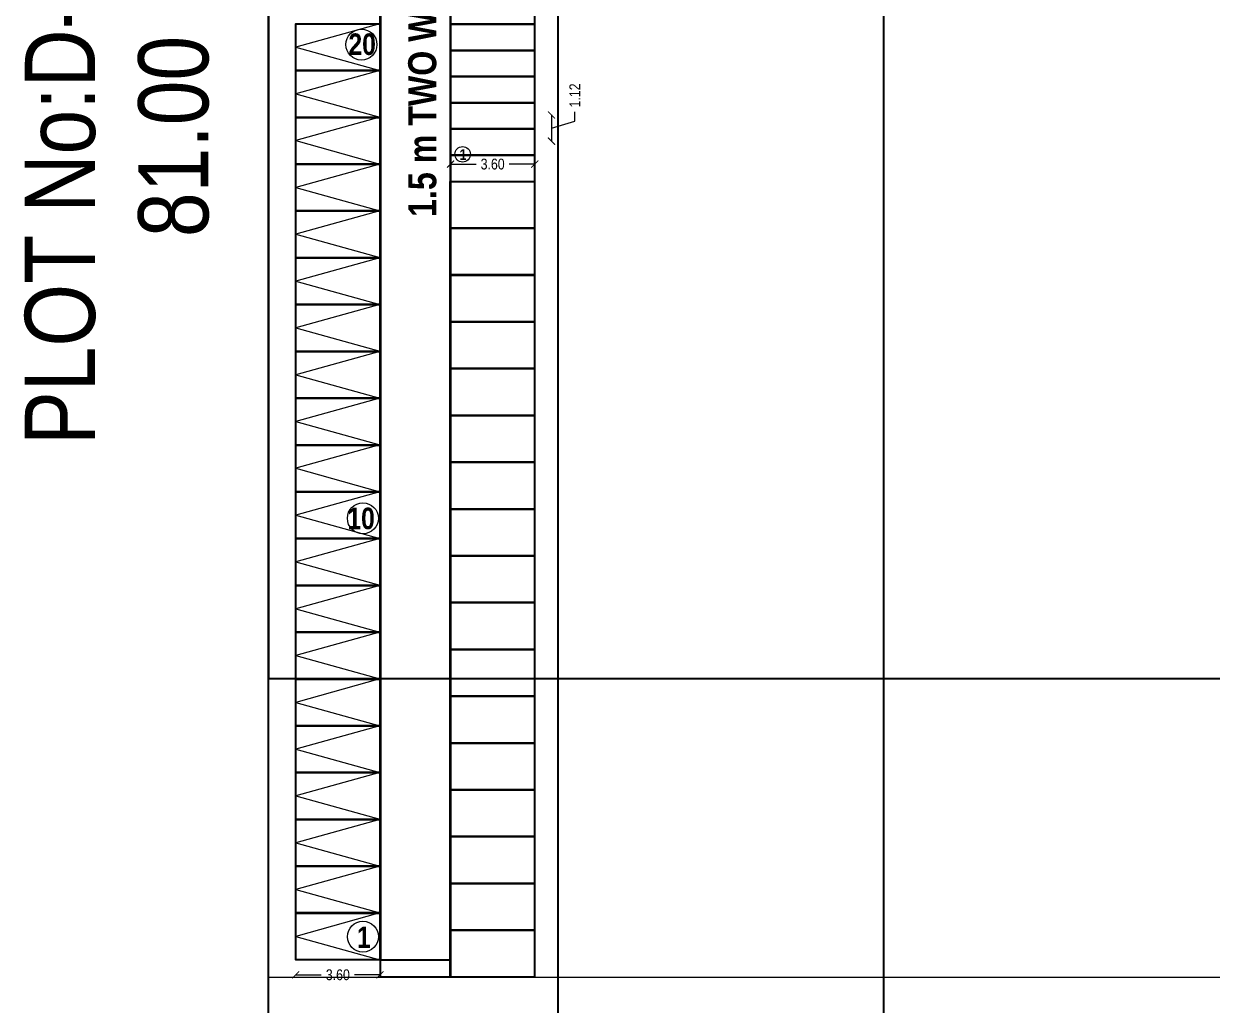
# Model space of a CAD drawing. Header units: metres. Extents: x -1559856 to -1559563, y 43807 to 43972.
# Drawn here: x -1559673.76 to -1559648.36, y 43901.44 to 43922.41 of the extents above; entities that cross this region are included whole.
import ezdxf

# ---------------------------------------------------------------- set-up
doc = ezdxf.new("R2010")
doc.units = ezdxf.units.M
doc.header["$LTSCALE"] = 750
doc.header["$MEASUREMENT"] = 0
doc.header["$PDMODE"] = 35
doc.header["$PDSIZE"] = 50
doc.layers.get('0').update_dxf_attribs({"lineweight": 5})
doc.layers.get('Defpoints').update_dxf_attribs({"lineweight": 0})
for name, color, linetype, lineweight in [('AS_AT_SITE', 7, 'Continuous', 5), ('FMB_OR_PLR', 7, 'Continuous', 5), ('SUPER_IMPOSED', 7, 'Continuous', 5)]:
    doc.layers.add(name, color=color, linetype=linetype, lineweight=lineweight)
doc.layers.add('BLK_1_LVL_0_SIDE_SETBACK1', color=171, linetype='Continuous')
doc.layers.add('PLOT_BOUNDARY', color=70, linetype='Continuous')
for name, color, linetype, plot in [('BLK_3_LVL_0_FRONT_SETBACK', 1, 'Continuous', False), ('CYCLE_PARKING', 2, 'Continuous', False), ('TWO_WHEELER_DRIVE_WAY', 6, 'Continuous', False), ('TWO_WHEELER_PARKING', 2, 'Continuous', False)]:
    doc.layers.add(name, color=color, linetype=linetype, plot=plot)
doc.styles.add('3', font='swissck.ttf', dxfattribs={"height": 0.28})
doc.styles.add('GLOBAL INFRA', font='ARIALNB.TTF', dxfattribs={"height": 0.3})
doc.styles.add('mani', font='swissc.ttf', dxfattribs={"height": 0.23})
doc.dimstyles.new('Civil Mt', dxfattribs={"dimtxt": 0.23, "dimasz": 0.15, "dimexe": 0, "dimexo": 0, "dimgap": 0.1, "dimtad": 0, "dimzin": 0, "dimdsep": 46, "dimtxsty": 'mani', "dimblk": 'ARCHTICK', "dimcen": 0, "dimse1": 1, "dimse2": 1, "dimclrd": 253, "dimclrt": 7, "dimadec": 0, "dimazin": 3, "dimtfac": 1, "dimtofl": 0, "dimtmove": 1, "dimatfit": 3, "dimfxl": 0, "dimfrac": 2, "dimtolj": 1, "dimtzin": 0, "dimlwd": 13, "dimarcsym": 0})

# ---------------------------------------------------------------- blocks, each defined once
blk = doc.blocks.new('_ArchTick')
at = {"color": 0, "linetype": 'ByBlock', "const_width": 0.15}
blk.add_lwpolyline([(-0.5, -0.5), (0.5, 0.5)], dxfattribs=at)
blk = doc.blocks.new('*D277')
at = {"color": 253, "lineweight": 13, "ltscale": 0.2}
for p, q in [((-1559667.945, 43902.085), (-1559667.398, 43902.085)), ((-1559666.145, 43902.085), (-1559666.691, 43902.085))]:
    blk.add_line(p, q, dxfattribs=at)
at = {"layer": 'Defpoints', "color": 0, "ltscale": 0.2}
for p in [(-1559667.945, 43902.406), (-1559666.145, 43902.406), (-1559666.145, 43902.085)]:
    blk.add_point(p, dxfattribs=at)
at = {"color": 253, "lineweight": 13, "ltscale": 0.2, "xscale": 0.15, "yscale": 0.15, "zscale": 0.15, "rotation": 180}
blk.add_blockref('_ArchTick', (-1559667.945, 43902.085), dxfattribs=at)
at = {"color": 253, "lineweight": 13, "ltscale": 0.2, "xscale": 0.15, "yscale": 0.15, "zscale": 0.15}
blk.add_blockref('_ArchTick', (-1559666.145, 43902.085), dxfattribs=at)
at = {"color": 7, "ltscale": 0.2, "insert": (-1559667.045, 43902.085), "char_height": 0.23, "attachment_point": 5, "style": 'mani'}
blk.add_mtext('\\A1;3.60', dxfattribs=at)
blk = doc.blocks.new('*D279')
at = {"color": 253, "lineweight": 13, "ltscale": 0.2}
for p, q in [((-1559664.636, 43919.413), (-1559664.09, 43919.413)), ((-1559662.836, 43919.413), (-1559663.382, 43919.413))]:
    blk.add_line(p, q, dxfattribs=at)
at = {"layer": 'Defpoints', "color": 0, "ltscale": 0.2}
for p in [(-1559664.636, 43919.904), (-1559662.836, 43919.904), (-1559664.636, 43919.413)]:
    blk.add_point(p, dxfattribs=at)
at = {"color": 253, "lineweight": 13, "ltscale": 0.2, "xscale": 0.15, "yscale": 0.15, "zscale": 0.15, "rotation": 180}
blk.add_blockref('_ArchTick', (-1559664.636, 43919.413), dxfattribs=at)
at = {"color": 253, "lineweight": 13, "ltscale": 0.2, "xscale": 0.15, "yscale": 0.15, "zscale": 0.15}
blk.add_blockref('_ArchTick', (-1559662.836, 43919.413), dxfattribs=at)
at = {"color": 7, "ltscale": 0.2, "insert": (-1559663.736, 43919.413), "char_height": 0.23, "attachment_point": 5, "style": 'mani'}
blk.add_mtext('\\A1;3.60', dxfattribs=at)
blk = doc.blocks.new('*D280')
at = {"color": 253, "lineweight": 13, "ltscale": 0.2}
for p, q in [((-1559662.478, 43920.464), (-1559662.478, 43919.904)), ((-1559662.478, 43920.184), (-1559661.98, 43920.333)), ((-1559661.98, 43920.333), (-1559661.98, 43920.533))]:
    blk.add_line(p, q, dxfattribs=at)
at = {"layer": 'Defpoints', "color": 0, "ltscale": 0.2}
for p in [(-1559662.836, 43920.464), (-1559662.836, 43919.904), (-1559662.478, 43919.904)]:
    blk.add_point(p, dxfattribs=at)
at = {"color": 253, "lineweight": 13, "ltscale": 0.2, "xscale": 0.15, "yscale": 0.15, "zscale": 0.15}
for p, rotation in [((-1559662.478, 43920.464), 90), ((-1559662.478, 43919.904), 270)]:
    blk.add_blockref('_ArchTick', p, dxfattribs=dict(at, rotation=rotation))
at = {"color": 7, "ltscale": 0.2, "insert": (-1559661.98, 43920.881), "char_height": 0.23, "attachment_point": 5, "rotation": 90, "style": 'mani'}
blk.add_mtext('\\A1;1.12', dxfattribs=at)

msp = doc.modelspace()

# ---------------------------------------------------------------- linework, layer by layer
at = {"color": 0, "ltscale": 0.2}
for p, q in [((-1559666.1446, 43902.40576), (-1559666.15356, 43948.42261)), ((-1559664.63605, 43946.78417), (-1559664.63605, 43902.03732))]:
    msp.add_line(p, q, dxfattribs=at)
at = {"color": 7, "ltscale": 0.2}
for p, q in [((-1559666.14444, 43922.41353), (-1559667.94452, 43921.91461)), ((-1559667.94452, 43921.91461), (-1559666.14452, 43921.41461)), ((-1559666.14444, 43921.41353), (-1559667.94452, 43920.91461)), ((-1559667.94452, 43920.91461), (-1559666.14452, 43920.41461)), ((-1559666.14444, 43920.41353), (-1559667.94452, 43919.91461)), ((-1559667.94452, 43919.91461), (-1559666.14452, 43919.41461)), ((-1559666.14444, 43919.41353), (-1559667.94452, 43918.91461)), ((-1559667.94452, 43918.91461), (-1559666.14452, 43918.41461)), ((-1559666.14444, 43918.41353), (-1559667.94452, 43917.91461)), ((-1559667.94452, 43917.91461), (-1559666.14452, 43917.41461)), ((-1559666.14452, 43917.41224), (-1559667.9446, 43916.91332)), ((-1559667.9446, 43916.91332), (-1559666.1446, 43916.41332)), ((-1559666.14437, 43916.41224), (-1559667.94444, 43915.91332)), ((-1559667.94444, 43915.91332), (-1559666.14444, 43915.41332)), ((-1559666.14444, 43915.41094), (-1559667.94452, 43914.91202)), ((-1559667.94452, 43914.91202), (-1559666.14452, 43914.41202)), ((-1559666.14444, 43914.41094), (-1559667.94452, 43913.91202)), ((-1559667.94452, 43913.91202), (-1559666.14452, 43913.41202)), ((-1559666.14444, 43913.41094), (-1559667.94452, 43912.91202)), ((-1559667.94452, 43912.91202), (-1559666.14452, 43912.41202)), ((-1559666.14444, 43912.41094), (-1559667.94452, 43911.91202)), ((-1559667.94452, 43911.91202), (-1559666.14452, 43911.41202)), ((-1559666.14444, 43911.41094), (-1559667.94452, 43910.91202)), ((-1559667.94452, 43910.91202), (-1559666.14452, 43910.41202)), ((-1559666.14452, 43910.40965), (-1559667.9446, 43909.91073)), ((-1559667.9446, 43909.91073), (-1559666.1446, 43909.41072)), ((-1559666.14437, 43909.40965), (-1559667.94444, 43908.91073)), ((-1559667.94444, 43908.91073), (-1559666.14444, 43908.41072)), ((-1559666.14444, 43908.40835), (-1559667.94452, 43907.90943)), ((-1559667.94452, 43907.90943), (-1559666.14452, 43907.40943)), ((-1559666.14444, 43907.40835), (-1559667.94452, 43906.90943)), ((-1559667.94452, 43906.90943), (-1559666.14452, 43906.40943)), ((-1559666.14444, 43906.40835), (-1559667.94452, 43905.90943)), ((-1559667.94452, 43905.90943), (-1559666.14452, 43905.40943)), ((-1559666.14444, 43905.40835), (-1559667.94452, 43904.90943)), ((-1559667.94452, 43904.90943), (-1559666.14452, 43904.40943)), ((-1559666.14444, 43904.40835), (-1559667.94452, 43903.90943)), ((-1559667.94452, 43903.90943), (-1559666.14452, 43903.40943)), ((-1559666.14452, 43903.40705), (-1559667.9446, 43902.90813)), ((-1559667.9446, 43902.90813), (-1559666.1446, 43902.40813))]:
    msp.add_line(p, q, dxfattribs=at)
at = {"color": 3, "ltscale": 0.2}
msp.add_lwpolyline([(-1559568.52851, 43879.50373), (-1559568.52851, 43960.50373), (-1559668.52851, 43960.50373), (-1559668.52851, 43879.50373)], close=True, dxfattribs=at)
at = {"color": 70, "ltscale": 0.2}
msp.add_lwpolyline([(-1559568.52851, 43879.50373), (-1559568.52851, 43960.50373), (-1559668.52851, 43960.50373), (-1559668.52851, 43879.50373)], close=True, dxfattribs=at)
msp.add_lwpolyline([(-1559568.52851, 43879.50373), (-1559568.52851, 43960.50373), (-1559668.52851, 43960.50373), (-1559668.52851, 43879.50373)], close=True, dxfattribs=at)
at = {"color": 5, "ltscale": 0.2}
msp.add_lwpolyline([(-1559568.52851, 43879.50373), (-1559568.52851, 43960.50373), (-1559668.52851, 43960.50373), (-1559668.52851, 43879.50373)], close=True, dxfattribs=at)
at = {"color": 6, "ltscale": 0.2}
msp.add_lwpolyline([(-1559568.52851, 43879.50373), (-1559568.52851, 43960.50373), (-1559668.52851, 43960.50373), (-1559668.52851, 43879.50373)], close=True, dxfattribs=at)
at = {"lineweight": -2}
msp.add_lwpolyline([(-1559666.13611, 43902.03732), (-1559666.13611, 43959.48917), (-1559664.63611, 43959.48917), (-1559664.63611, 43902.03732)], close=True, dxfattribs=at)
at = {"color": 7, "linetype": 'Continuous'}
for points in [[(-1559666.14452, 43922.41224), (-1559666.14452, 43921.41224), (-1559667.94452, 43921.41224), (-1559667.94452, 43922.41224)], [(-1559666.14452, 43921.41224), (-1559666.14452, 43920.41224), (-1559667.94452, 43920.41224), (-1559667.94452, 43921.41224)], [(-1559666.14452, 43920.41224), (-1559666.14452, 43919.41224), (-1559667.94452, 43919.41224), (-1559667.94452, 43920.41224)], [(-1559666.14452, 43919.41224), (-1559666.14452, 43918.41224), (-1559667.94452, 43918.41224), (-1559667.94452, 43919.41224)], [(-1559666.14452, 43918.41224), (-1559666.14452, 43917.41224), (-1559667.94452, 43917.41224), (-1559667.94452, 43918.41224)], [(-1559666.1446, 43917.41094), (-1559666.1446, 43916.41094), (-1559667.9446, 43916.41094), (-1559667.9446, 43917.41094)], [(-1559666.14444, 43916.41094), (-1559666.14444, 43915.41094), (-1559667.94444, 43915.41094), (-1559667.94444, 43916.41094)], [(-1559666.14452, 43915.40965), (-1559666.14452, 43914.40965), (-1559667.94452, 43914.40965), (-1559667.94452, 43915.40965)], [(-1559666.14452, 43914.40965), (-1559666.14452, 43913.40965), (-1559667.94452, 43913.40965), (-1559667.94452, 43914.40965)], [(-1559666.14452, 43913.40965), (-1559666.14452, 43912.40965), (-1559667.94452, 43912.40965), (-1559667.94452, 43913.40965)], [(-1559666.14452, 43912.40965), (-1559666.14452, 43911.40965), (-1559667.94452, 43911.40965), (-1559667.94452, 43912.40965)], [(-1559666.14452, 43911.40965), (-1559666.14452, 43910.40965), (-1559667.94452, 43910.40965), (-1559667.94452, 43911.40965)], [(-1559666.1446, 43910.40835), (-1559666.1446, 43909.40835), (-1559667.9446, 43909.40835), (-1559667.9446, 43910.40835)], [(-1559666.14444, 43909.40835), (-1559666.14444, 43908.40835), (-1559667.94444, 43908.40835), (-1559667.94444, 43909.40835)], [(-1559666.14452, 43908.40705), (-1559666.14452, 43907.40705), (-1559667.94452, 43907.40705), (-1559667.94452, 43908.40705)], [(-1559666.14452, 43907.40705), (-1559666.14452, 43906.40705), (-1559667.94452, 43906.40705), (-1559667.94452, 43907.40705)], [(-1559666.14452, 43906.40705), (-1559666.14452, 43905.40705), (-1559667.94452, 43905.40705), (-1559667.94452, 43906.40705)], [(-1559666.14452, 43905.40705), (-1559666.14452, 43904.40705), (-1559667.94452, 43904.40705), (-1559667.94452, 43905.40705)], [(-1559666.14452, 43904.40705), (-1559666.14452, 43903.40705), (-1559667.94452, 43903.40705), (-1559667.94452, 43904.40705)], [(-1559666.1446, 43903.40576), (-1559666.1446, 43902.40576), (-1559667.9446, 43902.40576), (-1559667.9446, 43903.40576)]]:
    msp.add_lwpolyline(points, close=True, dxfattribs=at)
at = {"color": 7, "ltscale": 0.2}
msp.add_lwpolyline([(-1559668.52851, 43902.03732), (-1559610.00271, 43902.03732), (-1559610.00271, 43879.50373), (-1559617.20271, 43879.50373), (-1559617.20271, 43894.83732)], dxfattribs=at)
at = {"color": 0, "ltscale": 0.2}
for centre, radius in [((-1559666.54065, 43921.96747), 0.33104), ((-1559664.37833, 43919.62359), 0.16552), ((-1559666.50849, 43911.84247), 0.33104), ((-1559666.50824, 43902.901), 0.33104)]:
    msp.add_circle(centre, radius, dxfattribs=at)
at = {"layer": 'AS_AT_SITE', "color": 6, "ltscale": 0.2}
msp.add_lwpolyline([(-1559668.52851, 43879.50373), (-1559668.52851, 43960.50373), (-1559568.52851, 43960.50373), (-1559568.52851, 43879.50373)], close=True, dxfattribs=at)
at = {"layer": 'BLK_1_LVL_0_SIDE_SETBACK1', "color": 171}
msp.add_lwpolyline([(-1559668.52851, 43908.41615), (-1559647.70803, 43908.41615), (-1559642.42317, 43953.03425), (-1559668.52851, 43953.03425)], close=True, dxfattribs=at)
at = {"layer": 'BLK_3_LVL_0_FRONT_SETBACK', "color": 2}
msp.add_lwpolyline([(-1559662.33452, 43936.5828), (-1559655.38672, 43935.72952), (-1559655.38672, 43879.50373), (-1559662.33452, 43879.50373)], close=True, dxfattribs=at)
at = {"layer": 'CYCLE_PARKING', "color": 250, "linetype": 'Continuous'}
for points in [[(-1559664.63605, 43922.9638), (-1559664.63605, 43922.4038), (-1559662.83605, 43922.4038), (-1559662.83605, 43922.9638)], [(-1559664.63605, 43922.4038), (-1559664.63605, 43921.8438), (-1559662.83605, 43921.8438), (-1559662.83605, 43922.4038)], [(-1559664.63605, 43921.8438), (-1559664.63605, 43921.2838), (-1559662.83605, 43921.2838), (-1559662.83605, 43921.8438)], [(-1559664.63605, 43921.2838), (-1559664.63605, 43920.7238), (-1559662.83605, 43920.7238), (-1559662.83605, 43921.2838)], [(-1559664.63605, 43920.7238), (-1559664.63605, 43920.1638), (-1559662.83605, 43920.1638), (-1559662.83605, 43920.7238)], [(-1559664.63605, 43920.1638), (-1559664.63605, 43919.6038), (-1559662.83605, 43919.6038), (-1559662.83605, 43920.1638)], [(-1559664.63605, 43919.6038), (-1559664.63605, 43919.0438), (-1559662.83605, 43919.0438), (-1559662.83605, 43919.6038)]]:
    msp.add_lwpolyline(points, close=True, dxfattribs=at)
at = {"layer": 'FMB_OR_PLR', "color": 70, "ltscale": 0.2}
msp.add_lwpolyline([(-1559668.52851, 43879.50373), (-1559668.52851, 43960.50373), (-1559568.52851, 43960.50373), (-1559568.52851, 43879.50373)], close=True, dxfattribs=at)
at = {"layer": 'PLOT_BOUNDARY', "color": 70, "ltscale": 0.2}
msp.add_lwpolyline([(-1559668.52851, 43879.50373), (-1559668.52851, 43960.50373), (-1559568.52851, 43960.50373), (-1559568.52851, 43879.50373)], close=True, dxfattribs=at)
at = {"layer": 'SUPER_IMPOSED', "color": 5, "ltscale": 0.2}
msp.add_lwpolyline([(-1559668.52851, 43879.50373), (-1559668.52851, 43960.50373), (-1559568.52851, 43960.50373), (-1559568.52851, 43879.50373)], close=True, dxfattribs=at)
at = {"layer": 'TWO_WHEELER_DRIVE_WAY', "lineweight": -2}
msp.add_lwpolyline([(-1559666.13605, 43902.40576), (-1559664.63605, 43902.40576), (-1559664.63605, 43959.66416), (-1559666.13605, 43959.66416)], close=True, dxfattribs=at)
at = {"layer": 'TWO_WHEELER_PARKING', "color": 2, "lineweight": -3}
for points in [[(-1559666.14452, 43922.41224), (-1559666.14452, 43921.41224), (-1559667.94452, 43921.41224), (-1559667.94452, 43922.41224)], [(-1559666.14452, 43921.41224), (-1559666.14452, 43920.41224), (-1559667.94452, 43920.41224), (-1559667.94452, 43921.41224)], [(-1559666.14452, 43920.41224), (-1559666.14452, 43919.41224), (-1559667.94452, 43919.41224), (-1559667.94452, 43920.41224)], [(-1559666.14452, 43919.41224), (-1559666.14452, 43918.41224), (-1559667.94452, 43918.41224), (-1559667.94452, 43919.41224)], [(-1559662.84452, 43919.0438), (-1559662.84452, 43918.0438), (-1559664.64452, 43918.0438), (-1559664.64452, 43919.0438)], [(-1559666.14452, 43918.41224), (-1559666.14452, 43917.41224), (-1559667.94452, 43917.41224), (-1559667.94452, 43918.41224)], [(-1559662.84452, 43918.0438), (-1559662.84452, 43917.0438), (-1559664.64452, 43917.0438), (-1559664.64452, 43918.0438)], [(-1559666.1446, 43917.41094), (-1559666.1446, 43916.41094), (-1559667.9446, 43916.41094), (-1559667.9446, 43917.41094)], [(-1559662.8446, 43917.0425), (-1559662.8446, 43916.0425), (-1559664.6446, 43916.0425), (-1559664.6446, 43917.0425)], [(-1559666.14444, 43916.41094), (-1559666.14444, 43915.41094), (-1559667.94444, 43915.41094), (-1559667.94444, 43916.41094)], [(-1559662.84444, 43916.0425), (-1559662.84444, 43915.0425), (-1559664.64444, 43915.0425), (-1559664.64444, 43916.0425)], [(-1559666.14452, 43915.40965), (-1559666.14452, 43914.40965), (-1559667.94452, 43914.40965), (-1559667.94452, 43915.40965)], [(-1559662.84452, 43915.0412), (-1559662.84452, 43914.0412), (-1559664.64452, 43914.0412), (-1559664.64452, 43915.0412)], [(-1559666.14452, 43914.40965), (-1559666.14452, 43913.40965), (-1559667.94452, 43913.40965), (-1559667.94452, 43914.40965)], [(-1559662.84452, 43914.0412), (-1559662.84452, 43913.0412), (-1559664.64452, 43913.0412), (-1559664.64452, 43914.0412)], [(-1559666.14452, 43913.40965), (-1559666.14452, 43912.40965), (-1559667.94452, 43912.40965), (-1559667.94452, 43913.40965)], [(-1559662.84452, 43913.0412), (-1559662.84452, 43912.0412), (-1559664.64452, 43912.0412), (-1559664.64452, 43913.0412)], [(-1559666.14452, 43912.40965), (-1559666.14452, 43911.40965), (-1559667.94452, 43911.40965), (-1559667.94452, 43912.40965)], [(-1559662.84452, 43912.0412), (-1559662.84452, 43911.0412), (-1559664.64452, 43911.0412), (-1559664.64452, 43912.0412)], [(-1559666.14452, 43911.40965), (-1559666.14452, 43910.40965), (-1559667.94452, 43910.40965), (-1559667.94452, 43911.40965)], [(-1559662.84452, 43911.0412), (-1559662.84452, 43910.0412), (-1559664.64452, 43910.0412), (-1559664.64452, 43911.0412)], [(-1559666.1446, 43910.40835), (-1559666.1446, 43909.40835), (-1559667.9446, 43909.40835), (-1559667.9446, 43910.40835)], [(-1559662.8446, 43910.03991), (-1559662.8446, 43909.03991), (-1559664.6446, 43909.03991), (-1559664.6446, 43910.03991)], [(-1559666.14444, 43909.40835), (-1559666.14444, 43908.40835), (-1559667.94444, 43908.40835), (-1559667.94444, 43909.40835)], [(-1559662.84444, 43909.03991), (-1559662.84444, 43908.03991), (-1559664.64444, 43908.03991), (-1559664.64444, 43909.03991)], [(-1559666.14452, 43908.40705), (-1559666.14452, 43907.40705), (-1559667.94452, 43907.40705), (-1559667.94452, 43908.40705)], [(-1559662.84452, 43908.03861), (-1559662.84452, 43907.03861), (-1559664.64452, 43907.03861), (-1559664.64452, 43908.03861)], [(-1559666.14452, 43907.40705), (-1559666.14452, 43906.40705), (-1559667.94452, 43906.40705), (-1559667.94452, 43907.40705)], [(-1559662.84452, 43907.03861), (-1559662.84452, 43906.03861), (-1559664.64452, 43906.03861), (-1559664.64452, 43907.03861)], [(-1559666.14452, 43906.40705), (-1559666.14452, 43905.40705), (-1559667.94452, 43905.40705), (-1559667.94452, 43906.40705)], [(-1559662.84452, 43906.03861), (-1559662.84452, 43905.03861), (-1559664.64452, 43905.03861), (-1559664.64452, 43906.03861)], [(-1559666.14452, 43905.40705), (-1559666.14452, 43904.40705), (-1559667.94452, 43904.40705), (-1559667.94452, 43905.40705)], [(-1559662.84452, 43905.03861), (-1559662.84452, 43904.03861), (-1559664.64452, 43904.03861), (-1559664.64452, 43905.03861)], [(-1559666.14452, 43904.40705), (-1559666.14452, 43903.40705), (-1559667.94452, 43903.40705), (-1559667.94452, 43904.40705)], [(-1559662.84452, 43904.03861), (-1559662.84452, 43903.03861), (-1559664.64452, 43903.03861), (-1559664.64452, 43904.03861)], [(-1559666.1446, 43903.40576), (-1559666.1446, 43902.40576), (-1559667.9446, 43902.40576), (-1559667.9446, 43903.40576)], [(-1559662.8446, 43903.03732), (-1559662.8446, 43902.03732), (-1559664.6446, 43902.03732), (-1559664.6446, 43903.03732)]]:
    msp.add_lwpolyline(points, close=True, dxfattribs=at)

# ---------------------------------------------------------------- texts
at = {"color": 7, "style": 'GLOBAL INFRA'}
msp.add_text('1.5 m TWO WHEELER DRIVEWAY', height=0.6, rotation=90, dxfattribs=at).set_placement((-1559664.94058, 43918.28404, 120000.0641))
at = {"color": 0, "style": 'GLOBAL INFRA'}
for s, height, p in [('20', 0.46, (-1559666.81796, 43921.74617, 120000.0641)), ('1', 0.23, (-1559664.44198, 43919.50223, 60000.03205)), ('10', 0.46, (-1559666.84048, 43911.61052, 120000.0641)), ('1', 0.46, (-1559666.63554, 43902.65828, 120000.0641))]:
    msp.add_text(s, height=height, dxfattribs=at).set_placement(p)
at = {"color": 7, "ltscale": 0.2, "char_height": 1.5, "attachment_point": 5, "rotation": 90, "style": '3'}
for s, insert in [('\\A1;PLOT No:D-16', (-1559672.97376, 43919.09417)), ('\\A1;81.00', (-1559670.55016, 43920.00373))]:
    msp.add_mtext(s, dxfattribs=dict(at, insert=insert))

# ---------------------------------------------------------------- dimensions: what is measured, and where the dimension line sits
at = {"color": 0, "ltscale": 0.2}
dim = msp.add_linear_dim(base=(-1559662.47752, 43919.90419), p1=(-1559662.83605, 43920.46419), p2=(-1559662.83605, 43919.90419), angle=90, dimstyle='Civil Mt', override={"dimlfac": 2}, dxfattribs=at)
dim.commit()
dim.dimension.update_dxf_attribs({"geometry": '*D280', "text_midpoint": (-1559661.97983, 43920.63349)})
dim = msp.add_linear_dim(base=(-1559664.63605, 43919.41327), p1=(-1559662.83605, 43919.90419), p2=(-1559664.63605, 43919.90419), dimstyle='Civil Mt', override={"dimlfac": 2}, dxfattribs=at)
dim.commit()
dim.dimension.update_dxf_attribs({"geometry": '*D279', "text_midpoint": (-1559663.73605, 43919.41327)})
dim = msp.add_aligned_dim(p1=(-1559667.9446, 43902.40576), p2=(-1559666.1446, 43902.40576), distance=-0.32061, dimstyle='Civil Mt', override={"dimlfac": 2}, dxfattribs=at)
dim.commit()
dim.dimension.update_dxf_attribs({"geometry": '*D277', "text_midpoint": (-1559667.0446, 43902.08514)})

doc.saveas('drawing.dxf')
